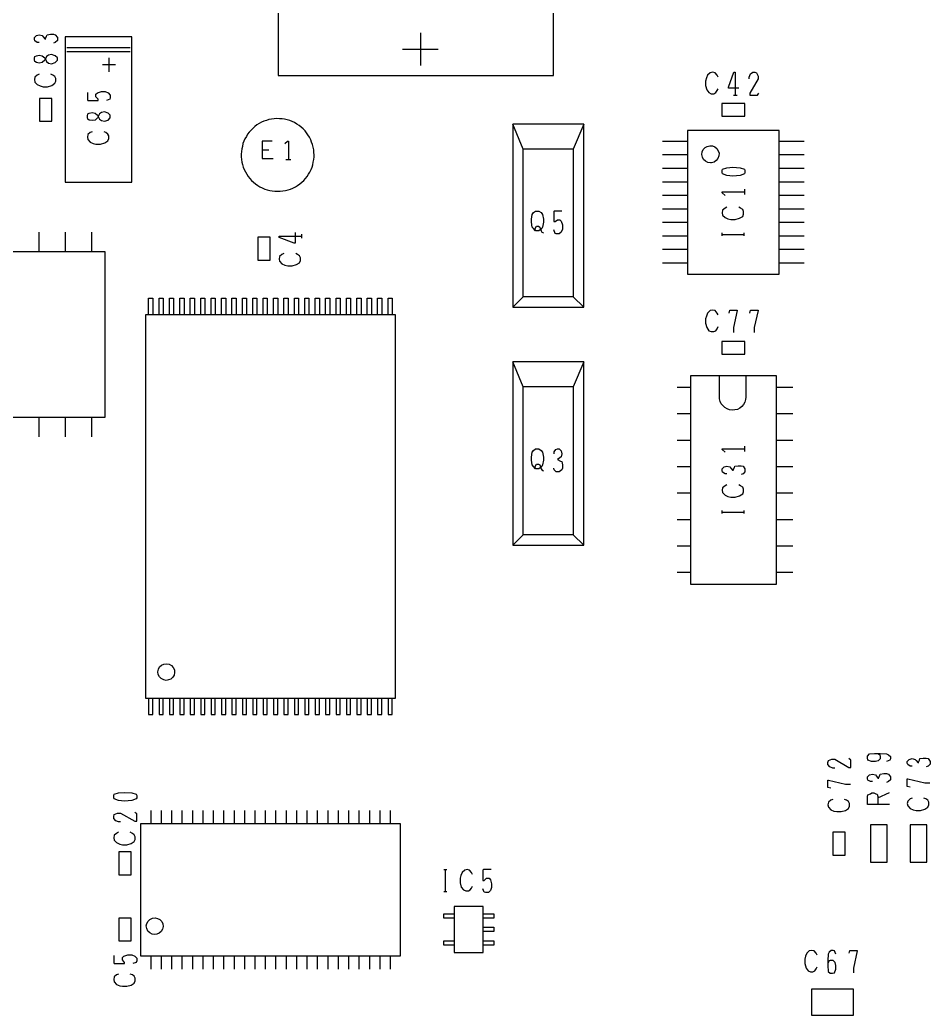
# Model space of a CAD drawing. Header units: millimetres. Extents: x 0 to 1189, y 35 to 806.
# Drawn here: x 630.9 to 751.1, y 484.7 to 616.2 of the extents above; entities that cross this region are included whole.
import ezdxf

# ---------------------------------------------------------------- set-up
doc = ezdxf.new("R2010")
doc.units = ezdxf.units.MM
doc.layers.add('Pen 1', color=7, linetype='Continuous')

msp = doc.modelspace()

# ---------------------------------------------------------------- linework, layer by layer
at = {"layer": 'Pen 1', "color": 7, "lineweight": 30}
for p, q in [((683.83, 614.47), (683.83, 610.17)), ((637.12, 612.55), (645.5, 612.55)), ((637.12, 612), (645.5, 612)), ((681.47, 612.33), (686.17, 612.33)), ((643.53, 610.25), (641.83, 610.25)), ((642.67, 611.17), (642.67, 609.33)), ((725.15, 606.25), (725.65, 606.25)), ((719.1, 600.12), (715.78, 600.12)), ((734.5, 600.12), (731.2, 600.12)), ((662.9, 599), (663.8, 599)), ((719.1, 598.33), (715.78, 598.33)), ((734.5, 598.33), (731.2, 598.33)), ((666.05, 597.72), (666.72, 597.72)), ((719.1, 596.55), (715.78, 596.55)), ((734.5, 596.55), (731.2, 596.55)), ((719.1, 594.75), (715.78, 594.75)), ((734.5, 594.75), (731.2, 594.75)), ((719.1, 592.97), (715.78, 592.97)), ((726.67, 593.1), (726.67, 593.8)), ((734.5, 592.97), (731.2, 592.97)), ((719.1, 591.17), (715.78, 591.17)), ((734.5, 591.17), (731.2, 591.17)), ((719.1, 589.4), (715.78, 589.4)), ((734.5, 589.4), (731.2, 589.4)), ((633.45, 585.53), (633.45, 588.15)), ((636.95, 585.53), (636.95, 588.15)), ((640.42, 585.53), (640.42, 588.15)), ((668.17, 587.33), (668.17, 587.85)), ((723.65, 587.65), (723.65, 588.03)), ((723.65, 587.83), (726.55, 587.83)), ((726.55, 587.65), (726.55, 588.03)), ((719.1, 587.6), (715.78, 587.6)), ((734.5, 587.6), (731.2, 587.6)), ((719.1, 585.83), (715.78, 585.83)), ((734.5, 585.83), (731.2, 585.83)), ((719.1, 584.03), (715.78, 584.03)), ((734.5, 584.03), (731.2, 584.03)), ((697.38, 579.6), (696, 578.22)), ((704, 579.6), (705.38, 578.22)), ((719.47, 567.62), (717.72, 567.62)), ((733, 567.62), (730.83, 567.62)), ((719.47, 564.12), (717.72, 564.12)), ((733, 564.12), (730.83, 564.12)), ((633.45, 561.08), (633.45, 563.7)), ((636.95, 561.08), (636.95, 563.7)), ((640.42, 561.08), (640.42, 563.7)), ((719.47, 560.62), (717.72, 560.62)), ((733, 560.62), (730.83, 560.62)), ((726.67, 559.17), (726.67, 559.88)), ((719.47, 557.15), (717.72, 557.15)), ((733, 557.15), (730.83, 557.15)), ((719.47, 553.65), (717.72, 553.65)), ((733, 553.65), (730.83, 553.65)), ((723.65, 550.97), (723.65, 551.35)), ((723.65, 551.15), (726.55, 551.15)), ((726.55, 550.97), (726.55, 551.35)), ((719.47, 550.15), (717.72, 550.15)), ((733, 550.15), (730.83, 550.15)), ((697.38, 548.15), (696, 546.78)), ((704, 548.15), (705.38, 546.78)), ((719.47, 546.65), (717.72, 546.65)), ((733, 546.65), (730.83, 546.65)), ((719.47, 543.17), (717.72, 543.17)), ((733, 543.17), (730.83, 543.17)), ((744.22, 513.42), (745.78, 514.12)), ((648.2, 511.73), (648.2, 509.98)), ((649.58, 511.73), (649.58, 509.98)), ((650.95, 511.73), (650.95, 509.98)), ((652.33, 511.73), (652.33, 509.98)), ((653.7, 511.73), (653.7, 509.98)), ((655.08, 511.73), (655.08, 509.98)), ((656.45, 511.73), (656.45, 509.98)), ((657.83, 511.73), (657.83, 509.98)), ((659.2, 511.73), (659.2, 509.98)), ((660.58, 511.73), (660.58, 509.98)), ((661.95, 511.73), (661.95, 509.98)), ((663.33, 511.73), (663.33, 509.98)), ((664.7, 511.73), (664.7, 509.98)), ((666.08, 511.73), (666.08, 509.98)), ((667.45, 511.73), (667.45, 509.98)), ((668.83, 511.73), (668.83, 509.98)), ((670.2, 511.73), (670.2, 509.98)), ((671.58, 511.73), (671.58, 509.98)), ((672.95, 511.73), (672.95, 509.98)), ((674.33, 511.73), (674.33, 509.98)), ((675.7, 511.73), (675.7, 509.98)), ((677.08, 511.73), (677.08, 509.98)), ((678.45, 511.73), (678.45, 509.98)), ((679.83, 511.73), (679.83, 509.98)), ((686.92, 503.92), (687.3, 503.92)), ((687.1, 503.92), (687.1, 501.02)), ((686.92, 501.02), (687.3, 501.02)), ((648.2, 492.52), (648.2, 490.77)), ((649.58, 492.52), (649.58, 490.77)), ((650.95, 492.52), (650.95, 490.77)), ((652.33, 492.52), (652.33, 490.77)), ((653.7, 492.52), (653.7, 490.77)), ((655.08, 492.52), (655.08, 490.77)), ((656.45, 492.52), (656.45, 490.77)), ((657.83, 492.52), (657.83, 490.77)), ((659.2, 492.52), (659.2, 490.77)), ((660.58, 492.52), (660.58, 490.77)), ((661.95, 492.52), (661.95, 490.77)), ((663.33, 492.52), (663.33, 490.77)), ((664.7, 492.52), (664.7, 490.77)), ((666.08, 492.52), (666.08, 490.77)), ((667.45, 492.52), (667.45, 490.77)), ((668.83, 492.52), (668.83, 490.77)), ((670.2, 492.52), (670.2, 490.77)), ((671.58, 492.52), (671.58, 490.77)), ((672.95, 492.52), (672.95, 490.77)), ((674.33, 492.52), (674.33, 490.77)), ((675.7, 492.52), (675.7, 490.77)), ((677.08, 492.52), (677.08, 490.77)), ((678.45, 492.52), (678.45, 490.77)), ((679.83, 492.52), (679.83, 490.77))]:
    msp.add_line(p, q, dxfattribs=at)
for points in [[(701.38, 645.17), (698.6, 645.17), (693, 641.67), (673.45, 641.67), (667.85, 645.17), (665.05, 645.17), (665.05, 608.83), (701.38, 608.83), (701.38, 645.17)], [(633.47, 613.2), (633.22, 613.2), (632.9, 613.42), (632.85, 613.6), (632.85, 613.85), (633.1, 614.1), (633.47, 614.2), (633.88, 614.1), (634, 613.92), (634.25, 613.62), (634.25, 613.6)], [(634.25, 613.62), (634.45, 614.03), (634.53, 614.2), (634.97, 614.28), (635.35, 614.28), (635.6, 614.2), (635.88, 613.85), (635.88, 613.47), (635.6, 613.2), (635.35, 613.12)], [(636.9, 594.72), (645.7, 594.72), (645.7, 613.92), (636.9, 613.92), (636.9, 594.72)], [(632.85, 610.88), (632.85, 611.1), (632.9, 611.35), (633.1, 611.45), (633.47, 611.53), (633.88, 611.45), (634.2, 611.17), (634.45, 610.67), (634.7, 610.45), (635.1, 610.38), (635.6, 610.55), (635.88, 610.85), (635.88, 611.17), (635.6, 611.45), (635.1, 611.62), (634.7, 611.53), (634.45, 611.35), (634.2, 610.85), (633.88, 610.55), (633.47, 610.45), (633.1, 610.55), (632.9, 610.67), (632.85, 610.88)], [(633.47, 609), (633.22, 608.88), (632.9, 608.6), (632.85, 608.28), (632.9, 607.97), (633.22, 607.62), (633.6, 607.45), (634, 607.35), (634.58, 607.35), (635.15, 607.53), (635.55, 607.8), (635.67, 608.1), (635.67, 608.42), (635.55, 608.7), (635.28, 608.88), (635.03, 609)], [(723.12, 608.62), (723, 608.88), (722.72, 609.2), (722.4, 609.28), (722.1, 609.2), (721.75, 608.88), (721.58, 608.5), (721.47, 608.1), (721.47, 607.53), (721.65, 606.95), (721.92, 606.58), (722.22, 606.42), (722.55, 606.42), (722.83, 606.58), (723, 606.83), (723.12, 607.08)], [(725.88, 607.15), (724.5, 607.15), (724.5, 607.28), (725.22, 609.28), (725.4, 609.28), (725.4, 606.25)], [(727.25, 608.38), (727.25, 608.62), (727.42, 609.03), (727.72, 609.28), (727.97, 609.28), (728.22, 609.2), (728.4, 608.75), (728.4, 608.38), (727.33, 606.5), (727.33, 606.25), (728.33, 606.25), (728.5, 606.5)], [(639.83, 606.6), (639.83, 605.62), (639.9, 605.53), (641.25, 605.53), (641.25, 605.7), (640.97, 606), (640.97, 606.35), (641.17, 606.53), (641.7, 606.7), (642.2, 606.7), (642.6, 606.53), (642.85, 606.25), (642.85, 605.88), (642.8, 605.7), (642.35, 605.53)], [(635.15, 605.8), (633.5, 605.8), (633.5, 602.78), (635.15, 602.78), (635.15, 605.8)], [(723.62, 605.12), (723.62, 603.47), (726.65, 603.47), (726.65, 605.12), (723.62, 605.12)], [(639.83, 603.3), (639.83, 603.5), (639.9, 603.78), (640.08, 603.85), (640.47, 603.95), (640.85, 603.85), (641.17, 603.6), (641.42, 603.08), (641.7, 602.88), (642.08, 602.78), (642.6, 602.95), (642.85, 603.25), (642.85, 603.6), (642.6, 603.85), (642.08, 604.03), (641.7, 603.95), (641.42, 603.78), (641.17, 603.25), (640.85, 602.95), (640.47, 602.88), (640.08, 602.95), (639.9, 603.08), (639.83, 603.3)], [(669.78, 598.33), (669.75, 598.67), (669.72, 599.03), (669.65, 599.38), (669.58, 599.7), (669.45, 600.03), (669.33, 600.35), (669.17, 600.67), (668.97, 600.97), (668.78, 601.25), (668.58, 601.53), (668.33, 601.78), (668.08, 602), (667.8, 602.22), (667.5, 602.42), (667.2, 602.6), (666.88, 602.75), (666.55, 602.88), (666.22, 602.97), (665.88, 603.05), (665.55, 603.1), (665.2, 603.12), (664.85, 603.15), (664.5, 603.12), (664.15, 603.08), (663.8, 603), (663.47, 602.9), (663.15, 602.78), (662.83, 602.65), (662.53, 602.47), (662.22, 602.3), (661.95, 602.08), (661.67, 601.85), (661.45, 601.6), (661.2, 601.35), (661, 601.08), (660.83, 600.78), (660.65, 600.47), (660.5, 600.15), (660.38, 599.83), (660.3, 599.47), (660.22, 599.15), (660.17, 598.8), (660.15, 598.45), (660.15, 598.1), (660.17, 597.75), (660.22, 597.4), (660.33, 597.08), (660.42, 596.72), (660.55, 596.4), (660.7, 596.1), (660.88, 595.8), (661.08, 595.5), (661.28, 595.22), (661.5, 594.97), (661.78, 594.72), (662.03, 594.5), (662.33, 594.3), (662.62, 594.12), (662.92, 593.97), (663.25, 593.83), (663.58, 593.72), (663.92, 593.62), (664.25, 593.58), (664.6, 593.53), (664.95, 593.53), (665.3, 593.53), (665.65, 593.58), (666, 593.62), (666.33, 593.72), (666.65, 593.83), (666.97, 593.95), (667.3, 594.12), (667.6, 594.3), (667.88, 594.5), (668.15, 594.72), (668.4, 594.95), (668.62, 595.22), (668.85, 595.5), (669.05, 595.78), (669.22, 596.08), (669.38, 596.4), (669.5, 596.72), (669.6, 597.05), (669.67, 597.4), (669.72, 597.75), (669.78, 598.08), (669.78, 598.33)], [(705.38, 602.42), (704, 599.12), (697.38, 599.12), (696, 602.42)], [(696, 602.42), (696, 578.22), (705.38, 578.22), (705.38, 602.42), (696, 602.42)], [(640.47, 601.4), (640.2, 601.28), (639.9, 601.03), (639.83, 600.67), (639.9, 600.38), (640.2, 600.03), (640.6, 599.85), (640.97, 599.78), (641.58, 599.78), (642.15, 599.95), (642.53, 600.2), (642.65, 600.5), (642.65, 600.85), (642.53, 601.1), (642.28, 601.28), (642.03, 601.4)], [(731.2, 601.55), (719.1, 601.55), (719.1, 582.58), (731.2, 582.58), (731.2, 601.55)], [(664.25, 600.15), (662.9, 600.15), (662.9, 597.88), (664.38, 597.88)], [(665.92, 599.83), (666.25, 600.15), (666.4, 600.15), (666.4, 597.72)], [(722.12, 597.3), (721.78, 597.35), (721.45, 597.5), (721.2, 597.75), (721.05, 598.05), (720.97, 598.4), (721.03, 598.75), (721.17, 599.05), (721.4, 599.3), (721.7, 599.47), (722.05, 599.55), (722.38, 599.53), (722.7, 599.4), (722.97, 599.17), (723.15, 598.88), (723.25, 598.55), (723.22, 598.2), (723.1, 597.88), (722.88, 597.6), (722.6, 597.4), (722.25, 597.3), (722.12, 597.3)], [(704, 599.12), (704, 579.6), (697.38, 579.6), (697.38, 599.12)], [(723.65, 596.28), (723.72, 596.45), (724.3, 596.62), (725.08, 596.7), (726.05, 596.62), (726.62, 596.45), (726.67, 596.28), (726.67, 596.03), (726.62, 595.85), (726.05, 595.62), (725.08, 595.55), (724.3, 595.62), (723.72, 595.85), (723.65, 596.03), (723.65, 596.28)], [(724.05, 592.97), (723.65, 593.33), (723.65, 593.45), (726.67, 593.45)], [(699, 588.3), (698.75, 588.62), (698.58, 588.8), (698.5, 589.45), (698.5, 589.83), (698.58, 590.47), (698.75, 590.75), (699, 590.92), (699.47, 590.92), (699.75, 590.75), (699.92, 590.47), (700.05, 589.83), (700.05, 589.45), (699.92, 588.8), (699.83, 588.62), (699.47, 588.3), (699, 588.3), (698.97, 588.62), (699.15, 588.92), (699.4, 588.92), (699.58, 588.8), (699.75, 588.3), (699.83, 588.15), (700.05, 588.03)], [(702.5, 590.92), (701.5, 590.92), (701.42, 590.88), (701.42, 589.53), (701.6, 589.53), (701.9, 589.78), (702.22, 589.78), (702.4, 589.58), (702.58, 589.08), (702.58, 588.55), (702.4, 588.15), (702.15, 587.9), (701.75, 587.9), (701.6, 587.97), (701.42, 588.42)], [(724.3, 591.42), (724.05, 591.3), (723.72, 591.05), (723.65, 590.7), (723.72, 590.4), (724.05, 590.05), (724.42, 589.88), (724.83, 589.8), (725.4, 589.8), (725.97, 589.97), (726.38, 590.22), (726.5, 590.53), (726.5, 590.88), (726.38, 591.12), (726.1, 591.3), (725.85, 591.42)], [(667.28, 588.08), (667.28, 586.7), (667.15, 586.7), (665.15, 587.42), (665.15, 587.6), (668.17, 587.6)], [(663.97, 587.47), (662.33, 587.47), (662.33, 584.45), (663.97, 584.45), (663.97, 587.47)], [(607.25, 585.53), (607.25, 563.7), (642.17, 563.7), (642.17, 585.53), (607.25, 585.53)], [(665.8, 585.33), (665.53, 585.17), (665.22, 584.92), (665.15, 584.58), (665.22, 584.28), (665.53, 583.95), (665.92, 583.78), (666.3, 583.67), (666.9, 583.67), (667.47, 583.85), (667.85, 584.1), (667.97, 584.4), (667.97, 584.75), (667.85, 585), (667.6, 585.17), (667.35, 585.33)], [(647.92, 577.35), (647.92, 579.4), (648.47, 579.4), (648.47, 577.35)], [(649.3, 577.35), (649.3, 579.4), (649.85, 579.4), (649.85, 577.35)], [(650.67, 577.35), (650.67, 579.4), (651.22, 579.4), (651.22, 577.35)], [(652.05, 577.35), (652.05, 579.4), (652.6, 579.4), (652.6, 577.35)], [(653.42, 577.35), (653.42, 579.4), (653.97, 579.4), (653.97, 577.35)], [(654.8, 577.35), (654.8, 579.4), (655.35, 579.4), (655.35, 577.35)], [(656.17, 577.35), (656.17, 579.4), (656.72, 579.4), (656.72, 577.35)], [(657.55, 577.35), (657.55, 579.4), (658.1, 579.4), (658.1, 577.35)], [(658.92, 577.35), (658.92, 579.4), (659.47, 579.4), (659.47, 577.35)], [(660.3, 577.35), (660.3, 579.4), (660.85, 579.4), (660.85, 577.35)], [(661.67, 577.35), (661.67, 579.4), (662.22, 579.4), (662.22, 577.35)], [(663.05, 577.35), (663.05, 579.4), (663.6, 579.4), (663.6, 577.35)], [(664.42, 577.35), (664.42, 579.4), (664.97, 579.4), (664.97, 577.35)], [(665.8, 577.35), (665.8, 579.4), (666.35, 579.4), (666.35, 577.35)], [(667.17, 577.35), (667.17, 579.4), (667.72, 579.4), (667.72, 577.35)], [(668.55, 577.35), (668.55, 579.4), (669.1, 579.4), (669.1, 577.35)], [(669.92, 577.35), (669.92, 579.4), (670.47, 579.4), (670.47, 577.35)], [(671.3, 577.35), (671.3, 579.4), (671.85, 579.4), (671.85, 577.35)], [(672.67, 577.35), (672.67, 579.4), (673.22, 579.4), (673.22, 577.35)], [(674.05, 577.35), (674.05, 579.4), (674.6, 579.4), (674.6, 577.35)], [(675.42, 577.35), (675.42, 579.4), (675.97, 579.4), (675.97, 577.35)], [(676.8, 577.35), (676.8, 579.4), (677.35, 579.4), (677.35, 577.35)], [(678.17, 577.35), (678.17, 579.4), (678.72, 579.4), (678.72, 577.35)], [(679.55, 577.35), (679.55, 579.4), (680.1, 579.4), (680.1, 577.35)], [(647.5, 526.58), (680.53, 526.58), (680.53, 577.22), (647.5, 577.22), (647.5, 526.58)], [(723.12, 577.2), (723, 577.45), (722.72, 577.78), (722.4, 577.83), (722.1, 577.78), (721.75, 577.45), (721.58, 577.05), (721.47, 576.67), (721.47, 576.1), (721.65, 575.53), (721.92, 575.12), (722.22, 575), (722.55, 575), (722.83, 575.12), (723, 575.38), (723.12, 575.65)], [(724.58, 577.45), (724.67, 577.83), (725.65, 577.83), (725.65, 577.78), (725.15, 575.53), (725.15, 574.88)], [(727.33, 577.45), (727.42, 577.83), (728.4, 577.83), (728.4, 577.78), (727.9, 575.53), (727.9, 574.88)], [(726.65, 572.03), (726.65, 573.67), (723.62, 573.67), (723.62, 572.03), (726.65, 572.03)], [(705.38, 571), (704, 567.7), (697.38, 567.7), (696, 571)], [(696, 571), (696, 546.78), (705.38, 546.78), (705.38, 571), (696, 571)], [(730.83, 541.62), (730.83, 569.15), (719.47, 569.15), (719.47, 541.62), (730.83, 541.62)], [(726.8, 569.15), (726.8, 566.35), (726.75, 566.03), (726.65, 565.67), (726.5, 565.38), (726.28, 565.1), (726, 564.9), (725.67, 564.72), (725.35, 564.65), (725, 564.62), (724.65, 564.65), (724.33, 564.78), (724.03, 564.95), (723.78, 565.17), (723.55, 565.45), (723.4, 565.78), (723.33, 566.1), (723.3, 566.35), (723.3, 569.15)], [(704, 567.7), (704, 548.15), (697.38, 548.15), (697.38, 567.7)], [(699, 556.85), (698.75, 557.17), (698.58, 557.38), (698.5, 558.03), (698.5, 558.4), (698.58, 559.05), (698.75, 559.3), (699, 559.5), (699.47, 559.5), (699.75, 559.3), (699.92, 559.05), (700.05, 558.4), (700.05, 558.03), (699.92, 557.38), (699.83, 557.17), (699.47, 556.85), (699, 556.85), (698.97, 557.17), (699.15, 557.5), (699.4, 557.5), (699.58, 557.38), (699.75, 556.85), (699.83, 556.72), (700.05, 556.6)], [(701.5, 558.85), (701.5, 559.1), (701.72, 559.42), (701.9, 559.5), (702.15, 559.5), (702.4, 559.25), (702.5, 558.85), (702.4, 558.47), (702.22, 558.33), (701.92, 558.08), (701.9, 558.08)], [(724.05, 559.05), (723.65, 559.4), (723.65, 559.53), (726.67, 559.53)], [(701.92, 558.08), (702.33, 557.88), (702.5, 557.83), (702.58, 557.38), (702.58, 556.97), (702.5, 556.72), (702.15, 556.47), (701.75, 556.47), (701.5, 556.72), (701.42, 556.97)], [(724.3, 556.2), (724.05, 556.2), (723.72, 556.42), (723.65, 556.6), (723.65, 556.85), (723.92, 557.12), (724.3, 557.2), (724.7, 557.12), (724.83, 556.95), (725.08, 556.65), (725.08, 556.6)], [(725.08, 556.65), (725.28, 557.03), (725.33, 557.2), (725.78, 557.28), (726.17, 557.28), (726.42, 557.2), (726.67, 556.85), (726.67, 556.47), (726.42, 556.2), (726.17, 556.12)], [(724.3, 554.75), (724.05, 554.62), (723.72, 554.35), (723.65, 554.03), (723.72, 553.72), (724.05, 553.38), (724.42, 553.2), (724.83, 553.12), (725.4, 553.12), (725.97, 553.3), (726.38, 553.55), (726.5, 553.85), (726.5, 554.2), (726.38, 554.45), (726.1, 554.62), (725.85, 554.75)], [(650.25, 528.92), (649.92, 528.97), (649.6, 529.15), (649.38, 529.4), (649.2, 529.7), (649.15, 530.05), (649.22, 530.4), (649.38, 530.7), (649.62, 530.92), (649.95, 531.08), (650.3, 531.12), (650.62, 531.05), (650.95, 530.9), (651.17, 530.62), (651.33, 530.33), (651.35, 529.97), (651.28, 529.62), (651.12, 529.33), (650.85, 529.1), (650.53, 528.97), (650.25, 528.92)], [(647.92, 526.45), (647.92, 524.4), (648.47, 524.4), (648.47, 526.45)], [(649.3, 526.45), (649.3, 524.4), (649.85, 524.4), (649.85, 526.45)], [(650.67, 526.45), (650.67, 524.4), (651.22, 524.4), (651.22, 526.45)], [(652.05, 526.45), (652.05, 524.4), (652.6, 524.4), (652.6, 526.45)], [(653.42, 526.45), (653.42, 524.4), (653.97, 524.4), (653.97, 526.45)], [(654.8, 526.45), (654.8, 524.4), (655.35, 524.4), (655.35, 526.45)], [(656.17, 526.45), (656.17, 524.4), (656.72, 524.4), (656.72, 526.45)], [(657.55, 526.45), (657.55, 524.4), (658.1, 524.4), (658.1, 526.45)], [(658.92, 526.45), (658.92, 524.4), (659.47, 524.4), (659.47, 526.45)], [(660.3, 526.45), (660.3, 524.4), (660.85, 524.4), (660.85, 526.45)], [(661.67, 526.45), (661.67, 524.4), (662.22, 524.4), (662.22, 526.45)], [(663.05, 526.45), (663.05, 524.4), (663.6, 524.4), (663.6, 526.45)], [(664.42, 526.45), (664.42, 524.4), (664.97, 524.4), (664.97, 526.45)], [(665.8, 526.45), (665.8, 524.4), (666.35, 524.4), (666.35, 526.45)], [(667.17, 526.45), (667.17, 524.4), (667.72, 524.4), (667.72, 526.45)], [(668.55, 526.45), (668.55, 524.4), (669.1, 524.4), (669.1, 526.45)], [(669.92, 526.45), (669.92, 524.4), (670.47, 524.4), (670.47, 526.45)], [(671.3, 526.45), (671.3, 524.4), (671.85, 524.4), (671.85, 526.45)], [(672.67, 526.45), (672.67, 524.4), (673.22, 524.4), (673.22, 526.45)], [(674.05, 526.45), (674.05, 524.4), (674.6, 524.4), (674.6, 526.45)], [(675.42, 526.45), (675.42, 524.4), (675.97, 524.4), (675.97, 526.45)], [(676.8, 526.45), (676.8, 524.4), (677.35, 524.4), (677.35, 526.45)], [(678.17, 526.45), (678.17, 524.4), (678.72, 524.4), (678.72, 526.45)], [(679.55, 526.45), (679.55, 524.4), (680.1, 524.4), (680.1, 526.45)], [(738.53, 517.33), (738.28, 517.33), (737.88, 517.5), (737.62, 517.8), (737.62, 518.05), (737.7, 518.33), (738.15, 518.5), (738.53, 518.5), (740.4, 517.42), (740.65, 517.42), (740.65, 518.4), (740.4, 518.58)], [(744.22, 519.28), (744.47, 519.1), (744.55, 518.92), (744.55, 518.55), (744.28, 518.3), (743.9, 518.2), (743.38, 518.2), (742.92, 518.38), (742.88, 518.67), (742.88, 518.92), (743.12, 519.2), (743.78, 519.28), (744.55, 519.28), (745.38, 519.2), (745.65, 519.1), (745.9, 518.85), (745.9, 518.55), (745.83, 518.38), (745.38, 518.2)], [(748.75, 517.58), (748.5, 517.58), (748.17, 517.8), (748.1, 517.97), (748.1, 518.22), (748.38, 518.47), (748.75, 518.58), (749.15, 518.47), (749.28, 518.33), (749.53, 518.03), (749.53, 517.97)], [(749.53, 518.03), (749.72, 518.4), (749.78, 518.58), (750.22, 518.65), (750.62, 518.65), (750.88, 518.58), (751.12, 518.22), (751.12, 517.85), (750.88, 517.58), (750.62, 517.5)], [(738.03, 514.67), (737.62, 514.75), (737.62, 515.75), (737.7, 515.75), (739.95, 515.22), (740.6, 515.22)], [(743.5, 515.55), (743.25, 515.55), (742.92, 515.75), (742.88, 515.92), (742.88, 516.17), (743.12, 516.45), (743.5, 516.53), (743.9, 516.45), (744.03, 516.28), (744.28, 515.97), (744.28, 515.92)], [(744.28, 515.97), (744.47, 516.35), (744.55, 516.53), (745, 516.62), (745.38, 516.62), (745.65, 516.53), (745.9, 516.17), (745.9, 515.8), (745.65, 515.55), (745.38, 515.45)], [(748.5, 514.83), (748.1, 514.92), (748.1, 515.9), (748.17, 515.9), (750.42, 515.4), (751.08, 515.4)], [(643.33, 513.7), (643.38, 513.88), (643.95, 514.05), (644.72, 514.12), (645.7, 514.05), (646.28, 513.88), (646.35, 513.7), (646.35, 513.42), (646.28, 513.28), (645.7, 513.05), (644.72, 512.97), (643.95, 513.05), (643.38, 513.28), (643.33, 513.42), (643.33, 513.7)], [(745.78, 512.53), (742.88, 512.53), (742.88, 513.6), (742.92, 513.78), (743.25, 513.95), (743.45, 514.08), (743.7, 514.08), (743.97, 513.95), (744.15, 513.88), (744.22, 513.6), (744.22, 512.53)], [(738.28, 513.2), (738.03, 513.08), (737.7, 512.83), (737.62, 512.47), (737.7, 512.17), (738.03, 511.83), (738.4, 511.65), (738.8, 511.58), (739.38, 511.58), (739.95, 511.75), (740.33, 512), (740.47, 512.3), (740.47, 512.65), (740.33, 512.9), (740.08, 513.08), (739.83, 513.2)], [(748.75, 513.38), (748.5, 513.25), (748.17, 512.97), (748.1, 512.65), (748.17, 512.35), (748.5, 512), (748.88, 511.83), (749.28, 511.75), (749.85, 511.75), (750.42, 511.9), (750.83, 512.17), (750.95, 512.47), (750.95, 512.83), (750.83, 513.08), (750.55, 513.25), (750.3, 513.38)], [(644.22, 510.23), (643.95, 510.23), (643.58, 510.38), (643.33, 510.67), (643.33, 510.95), (643.38, 511.2), (643.83, 511.38), (644.22, 511.38), (646.1, 510.3), (646.35, 510.3), (646.35, 511.3), (646.1, 511.45)], [(643.95, 508.85), (643.7, 508.7), (643.38, 508.45), (643.33, 508.1), (643.38, 507.8), (643.7, 507.48), (644.1, 507.3), (644.47, 507.2), (645.05, 507.2), (645.62, 507.38), (646.03, 507.62), (646.15, 507.92), (646.15, 508.27), (646.03, 508.52), (645.78, 508.7), (645.5, 508.85)], [(646.83, 492.52), (681.2, 492.52), (681.2, 509.98), (646.83, 509.98), (646.83, 492.52)], [(738.28, 505.85), (739.92, 505.85), (739.92, 508.88), (738.28, 508.88), (738.28, 505.85)], [(745.45, 504.9), (745.45, 509.85), (743.25, 509.85), (743.25, 504.9), (745.45, 504.9)], [(748.5, 509.85), (748.5, 504.9), (750.7, 504.9), (750.7, 509.85), (748.5, 509.85)], [(643.97, 503.23), (645.62, 503.23), (645.62, 506.25), (643.97, 506.25), (643.97, 503.23)], [(690.7, 503.27), (690.58, 503.52), (690.3, 503.85), (689.97, 503.92), (689.67, 503.85), (689.33, 503.52), (689.15, 503.15), (689.08, 502.77), (689.08, 502.17), (689.22, 501.6), (689.5, 501.23), (689.8, 501.1), (690.15, 501.1), (690.4, 501.23), (690.58, 501.48), (690.7, 501.73)], [(693.15, 503.92), (692.15, 503.92), (692.08, 503.85), (692.08, 502.5), (692.25, 502.5), (692.55, 502.77), (692.9, 502.77), (693.05, 502.58), (693.22, 502.05), (693.22, 501.55), (693.05, 501.15), (692.8, 500.9), (692.42, 500.9), (692.25, 500.95), (692.08, 501.4)], [(692.12, 499.05), (688.28, 499.05), (688.28, 492.98), (692.12, 492.98), (692.12, 499.05)], [(643.97, 494.5), (645.62, 494.5), (645.62, 497.52), (643.97, 497.52), (643.97, 494.5)], [(648.72, 495.35), (648.38, 495.4), (648.08, 495.58), (647.83, 495.8), (647.67, 496.12), (647.62, 496.48), (647.7, 496.8), (647.85, 497.12), (648.1, 497.35), (648.42, 497.5), (648.78, 497.55), (649.1, 497.48), (649.4, 497.33), (649.65, 497.05), (649.8, 496.75), (649.83, 496.4), (649.75, 496.05), (649.58, 495.75), (649.33, 495.52), (649, 495.38), (648.72, 495.35)], [(686.9, 497.52), (686.9, 498.08), (688.28, 498.08), (688.28, 497.52), (686.9, 497.52)], [(692.12, 497.52), (692.12, 498.08), (693.5, 498.08), (693.5, 497.52), (692.12, 497.52)], [(692.12, 495.73), (692.12, 496.3), (693.5, 496.3), (693.5, 495.73), (692.12, 495.73)], [(686.9, 493.95), (686.9, 494.5), (688.28, 494.5), (688.28, 493.95), (686.9, 493.95)], [(692.12, 493.95), (692.12, 494.5), (693.5, 494.5), (693.5, 493.95), (692.12, 493.95)], [(736.22, 492.6), (736.1, 492.88), (735.83, 493.2), (735.47, 493.25), (735.17, 493.2), (734.85, 492.88), (734.67, 492.48), (734.58, 492.1), (734.58, 491.52), (734.75, 490.92), (735.03, 490.55), (735.33, 490.42), (735.65, 490.42), (735.92, 490.55), (736.1, 490.8), (736.22, 491.08)], [(738.67, 492.75), (738.5, 493.2), (738.33, 493.25), (738.08, 493.25), (737.78, 493), (737.67, 492.75), (737.6, 491.9), (737.6, 491.25), (737.67, 490.48), (737.92, 490.23), (738.25, 490.23), (738.5, 490.3), (738.67, 490.75), (738.67, 491.25), (738.58, 491.65), (738.33, 491.9), (737.92, 491.9), (737.78, 491.85), (737.6, 491.58)], [(740.42, 492.88), (740.53, 493.25), (741.5, 493.25), (741.5, 493.2), (741, 490.92), (741, 490.3)], [(643.33, 492.58), (643.33, 491.6), (643.38, 491.5), (644.72, 491.5), (644.72, 491.67), (644.47, 491.98), (644.47, 492.33), (644.67, 492.5), (645.17, 492.67), (645.7, 492.67), (646.1, 492.5), (646.35, 492.23), (646.35, 491.85), (646.28, 491.67), (645.83, 491.5)], [(643.95, 490.12), (643.7, 490), (643.38, 489.75), (643.33, 489.4), (643.38, 489.1), (643.7, 488.75), (644.1, 488.58), (644.47, 488.5), (645.05, 488.5), (645.62, 488.67), (646.03, 488.92), (646.15, 489.23), (646.15, 489.58), (646.03, 489.83), (645.78, 490), (645.5, 490.12)], [(741, 488.12), (735.47, 488.12), (735.47, 484.7), (741, 484.7), (741, 488.12)]]:
    msp.add_lwpolyline(points, dxfattribs=at)

doc.saveas('drawing.dxf')
